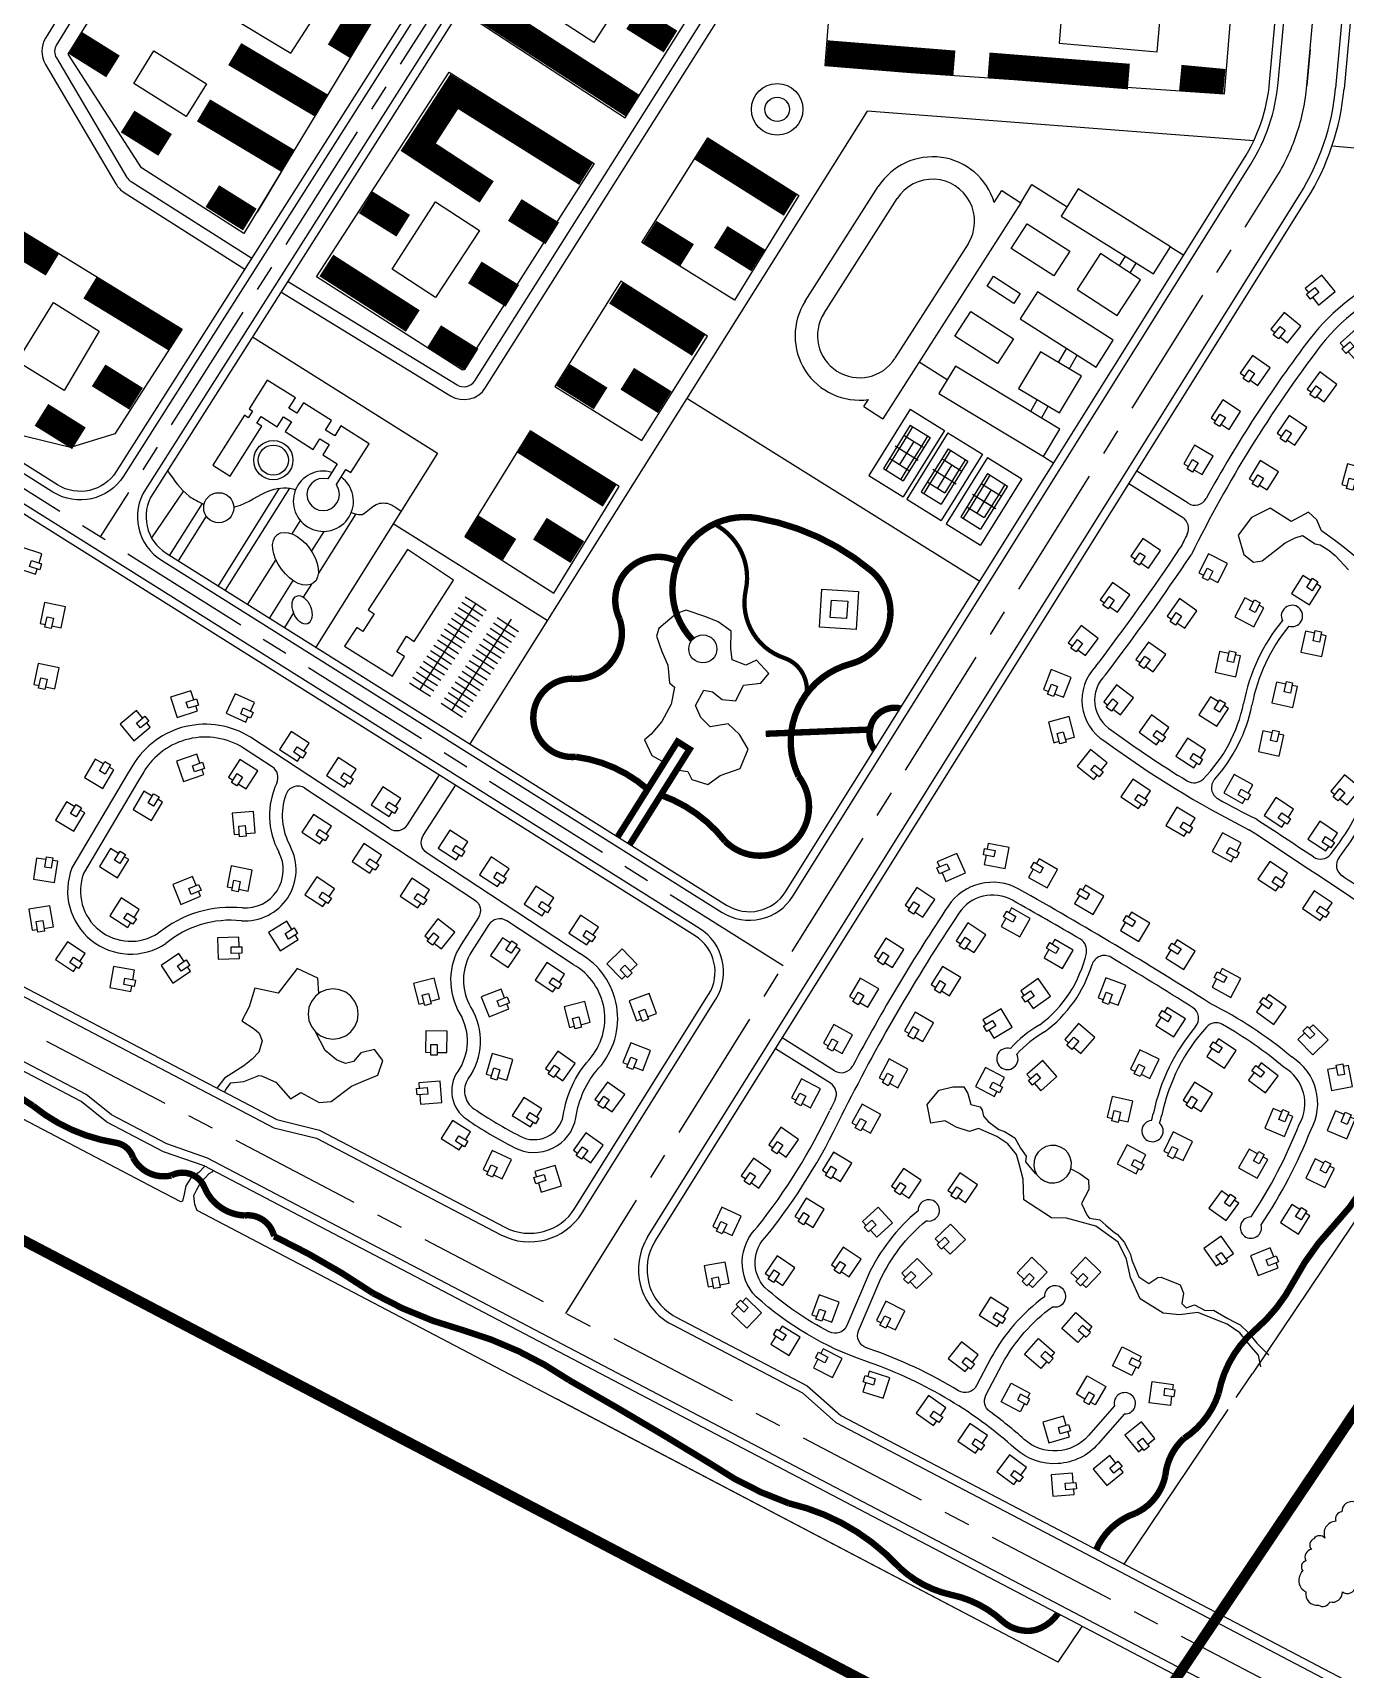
# Model space of a CAD drawing. Extents: x 30752 to 65014, y 26327 to 78956.
# Drawn here: x 32405 to 33019, y 26978 to 27744 of the extents above; entities that cross this region are included whole.
import ezdxf

# ---------------------------------------------------------------- set-up
doc = ezdxf.new("R2010")
doc.units = 0
doc.header["$MEASUREMENT"] = 0
for name, pattern in [('CENTER', [2, 1.25, -0.25, 0.25, -0.25]), ('CENTER2', [1.125, 0.75, -0.125, 0.125, -0.125]), ('CONTINOUS', [0])]:
    doc.linetypes.add(name, pattern=pattern)
doc.layers.get('0').update_dxf_attribs({"color": 12, "linetype": 'CONTINUOUS'})
for name, color, linetype in [('-规划边界', 1, 'CONTINUOUS'), ('000', 1, 'CONTINUOUS'), ('G-绿化', 74, 'CONTINUOUS'), ('GH-中心线', 254, 'CENTER'), ('GH-道路红线', 1, 'CONTINOUS'), ('GH_水系', 152, 'CONTINUOUS'), ('jianzhu--pl', 1, 'CONTINUOUS'), ('LV', 62, 'CONTINUOUS'), ('qqqqq', 7, 'CONTINUOUS'), ('中心区建筑', 32, 'CONTINUOUS'), ('图层1', 41, 'CONTINUOUS'), ('支路', 34, 'CONTINUOUS')]:
    doc.layers.add(name, color=color, linetype=linetype)
doc.layers.add('G-SL2', color=97, linetype='CONTINUOUS', true_color=0x329a2d)
doc.styles.add('DIM_FONT', font='txt', dxfattribs={"width": 0.8})

# ---------------------------------------------------------------- blocks, each defined once
blk = doc.blocks.new('x1')
blk.add_lwpolyline([(10, 5.54), (10, 10), (0, 10), (0, 0), (10, 0), (10, 2.52)])
blk.add_lwpolyline([(6.27, 5.54), (11.26, 5.54), (11.26, 2.52), (6.27, 2.52)], close=True)

msp = doc.modelspace()

# ---------------------------------------------------------------- linework, layer by layer
at = {"layer": '-规划边界', "color": 251, "linetype": 'CENTER2', "ltscale": 50, "const_width": 5, "flags": 128}
msp.add_lwpolyline([(31130.58, 27597.98), (31273.89, 27507.56), (32003.42, 27386.62), (32901.4, 26916.12), (34040.03, 28610.51, 0.008825), (33919.41, 28685.55), (33365.12, 29016.98), (32469.57, 29552.45), (32400.9, 29593.51), (32342.47, 29501.52), (31130.58, 27597.98)], format="xyb", dxfattribs=at)
for p, q in [((32875.12, 27622.93), (32866.98, 27610.33)), ((32910.6, 27600.41), (32875.12, 27622.93)), ((32866.98, 27610.33), (32902.56, 27587.75)), ((32902.56, 27587.75), (32910.6, 27600.41))]:
    msp.add_line(p, q)
for points in [[(32886.26, 27658.46), (32929.4, 27631.34), (32937.38, 27644.04), (32894.24, 27671.16)], [(32893.7, 27624.11), (32912.5, 27611.89), (32923.4, 27628.66), (32904.6, 27640.88)], [(32866.19, 27577.77), (32885.42, 27566.24), (32895.7, 27583.4), (32876.47, 27594.92)], [(32828.95, 27575.3), (32877.91, 27545.81), (32885.65, 27558.66), (32836.69, 27588.15)]]:
    msp.add_lwpolyline(points, close=True)
for points in [[(32916.24, 27639.61), (32913.41, 27635.15)], [(32918.45, 27631.88), (32921.32, 27636.41)], [(32888.66, 27596.57), (32884.87, 27589.89)], [(32890.02, 27586.8), (32893.73, 27593.35)], [(32874.99, 27572.49), (32871.86, 27566.97)], [(32877, 27563.87), (32880.14, 27569.41)]]:
    msp.add_lwpolyline(points)
at = {"layer": '000'}
for p, q in [((32692.67, 27180.52), (32997.91, 27668.52)), ((32696.06, 27178.39), (33001.3, 27666.39))]:
    msp.add_line(p, q, dxfattribs=at)
for points in [[(33187.9, 26844.9), (32484.93, 27213.59), (32465.83, 27220.23), (32439.26, 27234.16), (32427.37, 27243.78), (32137.31, 27395.91, 0.052633), (31945.59, 27472.02), (31835.96, 27502.68, -0.024172), (31742.12, 27532.03), (31721.96, 27536.45, -0.007372), (31694.08, 27547.79), (31681.64, 27556.44)], [(33189.76, 26848.44), (32486.52, 27217.27), (32467.42, 27223.91), (32441.47, 27237.52), (32429.58, 27247.14), (32139.17, 27399.46, 0.052633), (31946.67, 27475.87), (31837, 27506.54, -0.024248), (31743.24, 27535.88), (31723.12, 27540.29, -0.007194), (31696.03, 27551.31), (31683.61, 27559.94)]]:
    msp.add_lwpolyline(points, format="xyb", dxfattribs=at)
for points in [[(32703.79, 27139.45), (32765.02, 27107.34), (32780.74, 27093.45), (33205.03, 26870.91)], [(32705.65, 27143), (32767.3, 27110.66), (32783.03, 27096.77), (33206.89, 26874.46)]]:
    msp.add_lwpolyline(points, dxfattribs=at)
for radius in [29, 25]:
    msp.add_arc((32717.26, 27165.14), radius, 147.9747, 242.3237, dxfattribs=at)
at = {"layer": 'G-SL2'}
msp.add_lwpolyline([(33023.69, 27056.2, 0.520567), (33017.68, 27051.6, 0.520567), (33014.84, 27047.19, 0.520567), (33009.72, 27039.22, 0.520567), (33004.56, 27038.98, 0.520567), (33003.41, 27034.06, 0.520567), (33000.81, 27028.75, 0.520567), (32999.33, 27023.91, 0.520567), (33000.84, 27014.1, 0.520567), (33006.74, 27007.99, 0.520567), (33012, 27009.52, 0.520567), (33017.9, 27014.12, 0.520567), (33024.23, 27016.49, 0.520567)], format="xyb", dxfattribs=at)
at = {"layer": 'G-绿化'}
for p, q in [((32766.35, 27618.64), (32800.58, 27672.27)), ((32854.87, 27664.81), (32858.44, 27670.4)), ((32858.44, 27670.4), (32867.34, 27664.72)), ((32775.2, 27612.99), (32809.43, 27666.62)), ((32867.34, 27664.72), (32802.77, 27563.57)), ((32842.59, 27645.45), (32808.35, 27591.83)), ((32507.45, 27601.82), (32594.14, 27547.36)), ((32832.82, 27581.73), (32819.71, 27590.1)), ((32793.87, 27569.25), (32795.97, 27572.53)), ((32815.45, 27568.02), (32796.17, 27536.95)), ((32815.44, 27568.02), (32796.17, 27536.95)), ((32815.44, 27568.02), (32831.56, 27558.02)), ((32815.45, 27568.02), (32831.57, 27558.02)), ((32815.47, 27560.48), (32802.94, 27540.28)), ((32815.47, 27560.48), (32802.94, 27540.28)), ((32815.47, 27560.48), (32824.79, 27554.69)), ((32815.47, 27560.48), (32824.79, 27554.69)), ((32813.74, 27555.09), (32807, 27544.22)), ((32813.74, 27555.09), (32807, 27544.22)), ((32817.24, 27552.92), (32810.49, 27542.05)), ((32817.24, 27552.92), (32810.49, 27542.05)), ((32824.79, 27554.69), (32812.26, 27534.5)), ((32824.79, 27554.69), (32812.26, 27534.49)), ((32831.57, 27558.02), (32812.29, 27526.95)), ((32831.57, 27558.02), (32812.29, 27526.95)), ((32831.56, 27558.02), (32812.29, 27526.95)), ((32831.57, 27558.02), (32812.29, 27526.95)), ((32812.58, 27555.82), (32813.74, 27555.09)), ((32812.58, 27555.82), (32813.74, 27555.09)), ((32816.64, 27559.75), (32813.74, 27555.09)), ((32816.63, 27559.75), (32813.74, 27555.09)), ((32813.74, 27555.09), (32820.74, 27550.76)), ((32813.74, 27555.09), (32820.74, 27550.76)), ((32833.2, 27557.01), (32813.92, 27525.93)), ((32823.63, 27555.42), (32820.74, 27550.76)), ((32823.63, 27555.42), (32820.74, 27550.76)), ((32833.2, 27557.01), (32849.33, 27547.01)), ((32833.2, 27557.01), (32849.32, 27547.01)), ((32808.41, 27550.87), (32819.32, 27544.1)), ((32808.41, 27550.87), (32819.32, 27544.1)), ((32820.74, 27550.76), (32813.99, 27539.88)), ((32820.74, 27550.76), (32813.99, 27539.88)), ((32833.23, 27549.46), (32820.7, 27529.26)), ((32833.23, 27549.46), (32820.7, 27529.26)), ((32820.74, 27550.76), (32821.9, 27550.03)), ((32820.74, 27550.76), (32821.9, 27550.03)), ((32849.33, 27547.01), (32830.05, 27515.94)), ((32834.39, 27548.74), (32831.5, 27544.08)), ((32834.39, 27548.74), (32831.5, 27544.08)), ((32851.66, 27545.37), (32832.38, 27514.29)), ((32833.23, 27549.46), (32842.55, 27543.68)), ((32833.23, 27549.46), (32842.55, 27543.68)), ((32851.66, 27545.37), (32867.78, 27535.37)), ((32851.66, 27545.37), (32867.78, 27535.37)), ((32802.94, 27540.28), (32812.26, 27534.5)), ((32802.94, 27540.28), (32812.26, 27534.49)), ((32807, 27544.22), (32804.1, 27539.56)), ((32807, 27544.22), (32804.11, 27539.56)), ((32805.83, 27544.94), (32807, 27544.22)), ((32805.83, 27544.94), (32807, 27544.22)), ((32807, 27544.22), (32813.99, 27539.88)), ((32807, 27544.22), (32813.99, 27539.88)), ((32813.99, 27539.88), (32811.1, 27535.22)), ((32813.99, 27539.88), (32811.1, 27535.22)), ((32813.99, 27539.88), (32815.16, 27539.16)), ((32813.99, 27539.88), (32815.15, 27539.16)), ((32831.5, 27544.08), (32824.75, 27533.2)), ((32831.5, 27544.08), (32824.76, 27533.2)), ((32826.17, 27539.86), (32837.08, 27533.09)), ((32826.17, 27539.86), (32837.08, 27533.09)), ((32835, 27541.91), (32828.25, 27531.03)), ((32835, 27541.91), (32828.25, 27531.03)), ((32842.55, 27543.68), (32830.02, 27523.48)), ((32842.55, 27543.68), (32830.02, 27523.48)), ((32830.34, 27544.8), (32831.5, 27544.08)), ((32830.34, 27544.8), (32831.5, 27544.08)), ((32831.5, 27544.08), (32838.5, 27539.74)), ((32831.5, 27544.08), (32838.5, 27539.74)), ((32838.5, 27539.74), (32831.75, 27528.87)), ((32838.5, 27539.74), (32831.75, 27528.87)), ((32841.39, 27544.4), (32838.5, 27539.74)), ((32841.39, 27544.4), (32838.5, 27539.74)), ((32838.5, 27539.74), (32839.66, 27539.02)), ((32838.5, 27539.74), (32839.66, 27539.02)), ((32851.69, 27537.82), (32839.16, 27517.62)), ((32851.68, 27537.82), (32839.16, 27517.62)), ((32851.68, 27537.82), (32861.01, 27532.04)), ((32851.69, 27537.82), (32861.01, 27532.04)), ((32475.15, 27529.7), (32460.23, 27507.8)), ((32520.09, 27531.01), (32491.4, 27485.34)), ((32524.79, 27531.04), (32494.76, 27483.23)), ((32796.17, 27536.95), (32812.29, 27526.95)), ((32796.17, 27536.95), (32812.29, 27526.95)), ((32824.76, 27533.2), (32821.86, 27528.54)), ((32824.75, 27533.2), (32821.86, 27528.54)), ((32823.59, 27533.93), (32824.76, 27533.2)), ((32823.59, 27533.93), (32824.75, 27533.2)), ((32824.75, 27533.2), (32831.75, 27528.87)), ((32824.76, 27533.2), (32831.75, 27528.87)), ((32849.96, 27532.44), (32843.21, 27521.56)), ((32849.96, 27532.44), (32843.21, 27521.56)), ((32853.46, 27530.27), (32846.71, 27519.39)), ((32853.45, 27530.27), (32846.71, 27519.39)), ((32861.01, 27532.04), (32848.48, 27511.84)), ((32861.01, 27532.04), (32848.48, 27511.84)), ((32867.78, 27535.37), (32848.5, 27504.29)), ((32848.79, 27533.16), (32849.96, 27532.44)), ((32848.8, 27533.16), (32849.96, 27532.44)), ((32852.85, 27537.1), (32849.96, 27532.44)), ((32852.85, 27537.1), (32849.96, 27532.44)), ((32849.96, 27532.44), (32856.95, 27528.1)), ((32849.96, 27532.44), (32856.95, 27528.1)), ((32859.84, 27532.76), (32856.95, 27528.1)), ((32859.84, 27532.76), (32856.95, 27528.1)), ((32483.94, 27523.88), (32468.69, 27499.61)), ((32813.93, 27525.93), (32830.05, 27515.94)), ((32813.93, 27525.93), (32830.05, 27515.93)), ((32820.7, 27529.26), (32830.02, 27523.48)), ((32820.7, 27529.26), (32830.02, 27523.48)), ((32842.05, 27522.29), (32843.21, 27521.56)), ((32842.05, 27522.28), (32843.21, 27521.56)), ((32844.63, 27528.21), (32855.54, 27521.45)), ((32844.63, 27528.21), (32855.53, 27521.45)), ((32856.95, 27528.1), (32850.2, 27517.22)), ((32856.95, 27528.1), (32850.21, 27517.22)), ((32856.95, 27528.1), (32858.12, 27527.38)), ((32856.95, 27528.1), (32858.12, 27527.38)), ((32485.89, 27517.89), (32472.79, 27497.03)), ((32529.89, 27515.86), (32525.97, 27509.61)), ((32555.86, 27519.04), (32538.36, 27491.19)), ((32839.16, 27517.62), (32848.48, 27511.84)), ((32839.16, 27517.62), (32848.48, 27511.84)), ((32843.21, 27521.56), (32840.32, 27516.9)), ((32843.21, 27521.56), (32840.32, 27516.9)), ((32843.21, 27521.56), (32850.21, 27517.22)), ((32843.21, 27521.56), (32850.2, 27517.22)), ((32540.88, 27510.81), (32535.13, 27501.66)), ((32832.38, 27514.29), (32848.5, 27504.29)), ((32832.38, 27514.29), (32848.5, 27504.29)), ((32518.4, 27497.57), (32505.25, 27476.64)), ((32526.45, 27487.84), (32515.41, 27470.26)), ((32535.13, 27486.05), (32531.32, 27479.97)), ((32526.73, 27472.68), (32522.44, 27465.84))]:
    msp.add_line(p, q, dxfattribs=at)
for points in [[(32481.37, 27831.2), (32554.73, 27786.72), (32562.89, 27748.56), (32503.45, 27650.27), (32455.48, 27681), (32421.28, 27734.23)], [(32671.73, 27781.01), (32687.34, 27770.98), (32667.3, 27739.79), (32651.69, 27749.82)], [(32461.3, 27735.85), (32485.92, 27720.44), (32476.49, 27705.09), (32451.91, 27720.56)], [(32378.31, 27664.5), (32474.57, 27605.53), (32443.04, 27556.49), (32422.31, 27550.05), (32388.21, 27558.39), (32369.28, 27570.17), (32348.01, 27575.21), (32330.61, 27585.9)], [(32593.19, 27665.16), (32613.82, 27651.72), (32593.2, 27620.25), (32572.91, 27633.59)], [(32870.29, 27654.85), (32890.22, 27642.04), (32882.8, 27630.49), (32862.86, 27643.3)], [(32854.49, 27630.27), (32867.04, 27622.2), (32864.04, 27617.53), (32851.49, 27625.59)], [(32843.9, 27613.79), (32863.84, 27600.98), (32856.41, 27589.43), (32836.48, 27602.24)]]:
    msp.add_lwpolyline(points, close=True, dxfattribs=at)
for points in [[(32682.09, 27704.51), (32725.04, 27772.91), (32657.86, 27816.3), (32614.14, 27748.8), (32682.09, 27704.51)], [(32775.47, 27728.89), (32815.79, 27725.65), (32962.74, 27715.63), (32969.05, 27794.21), (32857.26, 27803.19), (32854.36, 27767.07), (32778.97, 27773.22), (32775.47, 27728.89)], [(32525.54, 27734.77), (32537.44, 27753.39), (32532.15, 27775.91), (32515.12, 27786), (32495.28, 27752.85), (32525.54, 27734.77), (32525.54, 27734.77)], [(32888.44, 27778.08), (32885.21, 27739.47), (32931.24, 27735.44), (32931.24, 27735.44), (32934.63, 27774.36), (32888.44, 27778.08)], [(32649.5, 27654.91), (32605.92, 27586.31), (32537.52, 27630.02), (32599.64, 27725.82), (32667.59, 27683.02), (32649.5, 27654.91)], [(32976.42, 27693.76), (32795.32, 27707.54), (32609.23, 27411.32)], [(32689.88, 27646.04), (32720.73, 27695.04), (32763.29, 27668.11), (32733.31, 27619.1), (32689.88, 27646.04)], [(33013.08, 27691.33), (33342.36, 27662)], [(32521.15, 27679.27), (32509.75, 27660.31)], [(32867.34, 27664.72), (32872.41, 27673.25), (32889, 27662.82)], [(32937.38, 27644.04), (32943.6, 27640.15)], [(32649.14, 27578.69), (32689.83, 27553.42), (32720.65, 27602.23), (32679.99, 27628.03), (32649.14, 27578.69)], [(32397.32, 27590.36), (32414.34, 27617.97), (32435.75, 27604.55), (32419.34, 27576.82), (32397.32, 27590.36)], [(32710.95, 27573.24), (32848.09, 27487.45)], [(32793.87, 27569.25), (32802.77, 27563.57)], [(32606.99, 27508.33), (32648.66, 27481.84), (32679.3, 27531.79), (32637.59, 27557.91), (32606.99, 27508.33)], [(32594.14, 27547.36), (32537.13, 27456.61)], [(32877.91, 27545.81), (32882.71, 27542.8)], [(32573.47, 27514.45), (32645.57, 27469.16)]]:
    msp.add_lwpolyline(points, dxfattribs=at)
for centre, radius in [((32517.27, 27544.15), 9.18), ((32517.27, 27544.15), 7.06), ((32491.71, 27521.86), 7.05)]:
    msp.add_circle(centre, radius, dxfattribs=at)
for centre, radius, start, end in [((32826.01, 27656.04), 30.17, 16.9073, 147.4489), ((32826.01, 27656.04), 19.67, 327.4489, 147.4489), ((32791.78, 27602.41), 30.17, 147.4489, 277.9905), ((32791.78, 27602.41), 19.67, 147.4489, 327.4489), ((32540.7, 27524.9), 14.09, 73.63816, 53.92393)]:
    msp.add_arc(centre, radius, start, end, dxfattribs=at)
for centre, major_axis, ratio in [((32527.67, 27497.95), (-8.46, 11.33), 0.582741), ((32530.73, 27474.03), (-2.52, 6.48), 0.606041)]:
    msp.add_ellipse(centre, major_axis=major_axis, ratio=ratio, dxfattribs=at)
for points, knots in [([(32467.74, 27539.2), (32470.71, 27534.84), (32475.12, 27528.38), (32482.36, 27524.46), (32484.86, 27523.52)], [0, 0, 0, 0, 15.678412, 23.283483, 23.283483, 23.283483, 23.283483]), ([(32498.75, 27522.14), (32499.08, 27522.21), (32505.25, 27523.64), (32513.16, 27530.73), (32524.29, 27531.72), (32527.65, 27530.21)], [37.007694, 37.007694, 37.007694, 37.007694, 38.033341, 56.283006, 67.630928, 67.630928, 67.630928, 67.630928]), ([(32553.77, 27519.64), (32558.04, 27518.33), (32560.93, 27519.44), (32564.58, 27524.35), (32571.42, 27524.31), (32574.13, 27522.31), (32577.15, 27520.31)], [100.395266, 100.395266, 100.395266, 100.395266, 102.373187, 110.180491, 116.863244, 120.215023, 120.215023, 120.215023, 120.215023])]:
    msp.add_open_spline(points, degree=3, knots=knots, dxfattribs=at)
at = {"layer": 'GH-中心线', "ltscale": 50}
for points in [[(33075.72, 28533.1), (33001.27, 27719.59), (33075.72, 28533.1, -0.117455), (33090.52, 28577.02), (33352.29, 28995.52)], [(31315.2, 27848.13), (31396.08, 27769.65, 0.129634), (31840.52, 27519.57), (31950.3, 27488.87, -0.052633), (32145.44, 27411.41), (33197.39, 26859.68)], [(32756.04, 27307.28), (32384.6, 27540.63, 0.102539), (32289.51, 27576.05, -0.207256), (32016.74, 27747.41, 0.102539), (31943.56, 27817.7), (31897.24, 27846.8)], [(32654.25, 27144.55), (32986.46, 27675.67, 0.117455), (33001.27, 27719.59)]]:
    msp.add_lwpolyline(points, format="xyb", dxfattribs=at)
msp.add_lwpolyline([(31332.26, 28581.65), (32610.2, 27782.32), (32436.18, 27508.22)], dxfattribs=at)
at = {"layer": 'GH-道路红线'}
for p, q in [((33073.91, 28365.19), (33014.71, 27718.36)), ((33077.89, 28364.82), (33018.69, 27717.99)), ((32456.15, 27483.87), (32379.28, 27532.16)), ((32458.28, 27487.26), (32381.41, 27535.55))]:
    msp.add_line(p, q, dxfattribs=at)
at = {"layer": 'GH-道路红线', "linetype": 'Continuous'}
for p, q in [((32714.78, 27321.39), (32456.15, 27483.87)), ((32716.91, 27324.78), (32458.28, 27487.26)), ((32658.52, 27193.8), (32721.1, 27293.85)), ((32661.91, 27191.68), (32724.49, 27291.73))]:
    msp.add_line(p, q, dxfattribs=at)
at = {"layer": 'GH-道路红线'}
for points in [[(32290.42, 27581.98, -0.11598), (32120.9, 27650.3, -0.089134), (32021.69, 27750.8, 0.102539), (31946.75, 27822.78), (31934.76, 27830.31, -0.413638), (31927.18, 27863.36), (32054.98, 28067.68, -0.414214), (32108.73, 28080.06), (32319.36, 27948.31), (32577.39, 27786.92, -0.416178), (32584.92, 27753.71), (32447.12, 27536.64, -0.412827), (32414.09, 27529.19), (32387.79, 27545.71, 0.102539)], [(32291.02, 27585.93, -0.11598), (32123.21, 27653.57, -0.089134), (32024.99, 27753.06, 0.102539), (31948.88, 27826.17), (31936.89, 27833.7, -0.413638), (31930.57, 27861.24), (32058.37, 28065.56, -0.414214), (32106.6, 28076.67), (32317.24, 27944.92), (32575.27, 27783.53, -0.416178), (32581.55, 27755.85), (32443.74, 27538.79, -0.412827), (32416.22, 27532.57), (32389.92, 27549.1, 0.102539)], [(32682.19, 27884.53), (32457.4, 27530.45, 0.415601), (32464.9, 27497.27), (32727.43, 27332.34, 0.414789), (32760.54, 27339.94), (32975.02, 27682.83, 0.117455), (32987.82, 27720.82), (33000.87, 27863.39, 0.414214), (32965.59, 27905.78), (32763.1, 27924.31, 0.281182)]]:
    msp.add_lwpolyline(points, format="xyb", close=True, dxfattribs=at)
for points in [[(32685.57, 27882.39), (32460.78, 27528.31, 0.415601), (32467.03, 27500.65), (32729.56, 27335.73, 0.414789), (32757.15, 27342.06), (32971.63, 27684.95, 0.117455), (32983.84, 27721.18), (32996.89, 27863.75, 0.414214), (32965.22, 27901.8), (32762.74, 27920.33, 0.281182), (32685.57, 27882.39)], [(31653.04, 27609.68, 0.017652), (31716.05, 27580.87), (31732.44, 27568.86, 0.015079), (31788.46, 27548.83), (31808.51, 27545.7, 0.007489), (31836.84, 27537.62), (31850.39, 27530.83), (31953.94, 27501.87, -0.052633), (32151.71, 27423.37), (32213.79, 27390.81), (32517.48, 27231.53), (32537.51, 27226.67), (32623.86, 27181.38, 0.392152), (32661.91, 27191.68, 0.392152)], [(31654.83, 27613.25, 0.017774), (31718.02, 27584.38), (31734.39, 27572.39, 0.014866), (31789.39, 27552.73), (31809.4, 27549.61, 0.007662), (31838.27, 27541.37), (31851.84, 27534.58), (31955.02, 27505.72, -0.052633), (32153.57, 27426.91), (32215.64, 27394.35), (32518.9, 27235.3), (32538.93, 27230.44), (32625.72, 27184.92, 0.392152), (32658.52, 27193.8)]]:
    msp.add_lwpolyline(points, format="xyb", dxfattribs=at)
for radius in [113.5, 117.5]:
    msp.add_arc((32901.68, 27728.7), radius, 327.9747, 354.77072, dxfattribs=at)
at = {"layer": 'GH-道路红线', "linetype": 'Continuous'}
for radius in [24, 20]:
    msp.add_arc((32704.14, 27304.45), radius, 327.9747, 57.86208, dxfattribs=at)
at = {"layer": 'GH_水系'}
for p, q in [((33183.55, 27425.69), (32975.75, 27116.48)), ((33183.55, 27425.69), (32975.75, 27116.48)), ((33043.35, 27127.19), (32960.35, 27003.77)), ((32968.11, 27105.11), (32975.75, 27116.48)), ((32915.73, 27027.17), (32964.34, 27099.5)), ((32884.87, 26981.25), (32896.09, 26997.95))]:
    msp.add_line(p, q, dxfattribs=at)
for points in [[(33028.32, 27495.43), (33018.88, 27503.09), (33014.23, 27506.61), (33008.08, 27511.09), (33006.01, 27516.14), (33001.98, 27519.8), (32993.87, 27515.45), (32984.08, 27521.73), (32975.35, 27517.25), (32969.04, 27509.08), (32971.68, 27499.95), (32976.33, 27496.43), (32980.41, 27496.99), (32991.18, 27505.48), (32995.86, 27507.79), (32999.19, 27508.84), (33005.21, 27504.97), (33007.57, 27504.51), (33011.71, 27501.85), (33014.48, 27499.54), (33020.8, 27492.83)], [(32706.12, 27399.06), (32711.4, 27398.35), (32713.32, 27394.57), (32720.81, 27392.31), (32726.58, 27396.52), (32735.82, 27399.77), (32739.6, 27408.84), (32735.61, 27415.74), (32730.34, 27420.66), (32721.78, 27419.27), (32717.41, 27423.61), (32714.93, 27429.29), (32718.8, 27436.5), (32722.87, 27435.68), (32727.4, 27432), (32733.91, 27431.39), (32737.42, 27438.84), (32745.63, 27439.69), (32749.31, 27444.22), (32743.6, 27450.45), (32738.52, 27448.1), (32732.21, 27450.62), (32731.53, 27455.91), (32731.63, 27464.02), (32725.53, 27468.44), (32719.89, 27470.79), (32710.65, 27473.92), (32706.04, 27472.32), (32697.75, 27465.36), (32696.67, 27461.7), (32699.18, 27454.47), (32701.97, 27448.08), (32702.83, 27439.87), (32705.13, 27437.89), (32703.59, 27429.93), (32699.14, 27421.81), (32694.24, 27415.77), (32691.06, 27413.21), (32694.52, 27405.88), (32700.46, 27402.62)], [(31949.41, 27300.27), (32003.42, 27386.62), (31960.01, 27317.23), (32003.64, 27386.98), (32248.18, 27258.72), (32607.72, 27070.15)], [(31960.01, 27317.23), (32003.42, 27386.62), (31960.01, 27317.23), (32003.64, 27386.98), (32248.18, 27258.72), (32592.18, 27078.3)], [(32473.91, 27196.8), (32462.27, 27202.89), (32275.07, 27301.08), (32269.56, 27303.97), (32221.27, 27329.23)], [(32538.66, 27294.35), (32538.07, 27301.48), (32528.5, 27306.03), (32519.54, 27294.51), (32508.54, 27296.82), (32505.98, 27288.12), (32502.49, 27281.61), (32508.34, 27277.85), (32510.62, 27275.72), (32511.99, 27272.2), (32510.54, 27266.85), (32507.43, 27263.56), (32503.47, 27260.48), (32494.46, 27254.7), (32490.84, 27250.01)], [(32541.51, 27267.65), (32536.98, 27276.43)], [(32494.6, 27248.04), (32494.81, 27249.09), (32497.45, 27252.6), (32503.44, 27253.23), (32510.49, 27255.97), (32511.73, 27255.84), (32518.42, 27252.86), (32525.34, 27245.11), (32530.15, 27247.97), (32538.79, 27243.4), (32544.34, 27243.8), (32553.87, 27250.91), (32559.38, 27253.31), (32566.2, 27256.2), (32568.56, 27262.95), (32564.61, 27268.14), (32558.31, 27266.56), (32554.75, 27262.57), (32551.11, 27261.64), (32546.8, 27263.33), (32541.51, 27267.65)], [(32979.65, 27119.61), (32978.67, 27124.94), (32975.12, 27128.88), (32969.81, 27135.48), (32963.91, 27139.59), (32950.25, 27144.94), (32941.64, 27143.82), (32934.02, 27144.63), (32923.16, 27151.32), (32918.6, 27161.37), (32916.78, 27170), (32912.88, 27177.96), (32902.45, 27185.47), (32888.63, 27189.15), (32881.7, 27189.26), (32868.65, 27197.78), (32868.37, 27207.36), (32866.54, 27214.6), (32865.36, 27219.05), (32861.27, 27223.97), (32856.05, 27227.38), (32847.51, 27231.12), (32843.33, 27229.79), (32836.97, 27231.7), (32831.88, 27234.69), (32825.23, 27233.67), (32823.42, 27242.32), (32829.1, 27249.03), (32835.42, 27250.7), (32840.59, 27250.7), (32842.52, 27247.61), (32843.94, 27242.44), (32848.21, 27241.23), (32849.16, 27239.69), (32849.81, 27236.91), (32851.99, 27234.38), (32857.07, 27230.69), (32859.69, 27229.68), (32864.51, 27226.83), (32867.21, 27221.94), (32869.79, 27218.15), (32869.47, 27215.52), (32873.96, 27210.05), (32874.73, 27209.9)], [(32485.15, 27213.48), (32482.33, 27210.6), (32478.82, 27208.23), (32476.26, 27204.25), (32475.48, 27200.46), (32474.79, 27197.13), (32473.91, 27196.8)], [(32481.55, 27192.78), (32480.58, 27195.53), (32480.04, 27199.84), (32481.31, 27202.33), (32483.18, 27205.76), (32487.28, 27210.07), (32488.88, 27211.02), (32489.1, 27211.41)], [(32890.67, 27212.2), (32894.91, 27210), (32899.03, 27207.16), (32899.1, 27202.58), (32895.67, 27195.98), (32898.36, 27190.39), (32899.45, 27189.13), (32904.3, 27188.36), (32907.17, 27185.82), (32910.6, 27182.99), (32912.66, 27181.57), (32915.65, 27177.92), (32917.41, 27174.57), (32918.62, 27172.19), (32919.27, 27169.41), (32921.01, 27165.36), (32922.62, 27161.73), (32927.29, 27158.6), (32931.5, 27161.31), (32933.03, 27161.57), (32941.99, 27157.96), (32943.46, 27154.05), (32942.69, 27149.21), (32944.74, 27147.1), (32948.65, 27148.57), (32953.6, 27145.99), (32957.49, 27146.07), (32964.23, 27142.22), (32967.53, 27140.51), (32970.01, 27139.22), (32973.97, 27135.42), (32977.79, 27130.64), (32979.43, 27129.09), (32982.43, 27126.13), (32983.42, 27125.22)], [(32634.31, 27112.66), (32481.55, 27192.78)], [(32884.87, 26981.25), (32634.31, 27112.66)], [(32884.87, 26981.25), (32649.85, 27104.51)], [(32607.72, 27070.15), (32856.81, 26939.5)], [(32623.26, 27062), (32856.81, 26939.5)]]:
    msp.add_lwpolyline(points, dxfattribs=at)
at = {"layer": 'jianzhu--pl', "const_width": 12}
for points in [[(32519.78, 27800.68), (32550.95, 27781.2), (32556.36, 27749.56), (32547.9, 27735.69)], [(32617.84, 27753.96), (32685.57, 27710.11)], [(32685.72, 27751.17), (32703.27, 27740.19)], [(32424.64, 27739.51), (32442.19, 27728.54)], [(32499.2, 27734.32), (32539.81, 27710.18)], [(32776.41, 27734.78), (32836.2, 27729.98)], [(32852.19, 27729.06), (32917.91, 27723.79)], [(32942, 27723.29), (32962.61, 27721.34)], [(32663.71, 27678.13), (32601.98, 27716.76), (32585.13, 27690.76), (32617.18, 27669.74)], [(32484.58, 27707.95), (32523.87, 27684.42)], [(32449.05, 27702.75), (32466.6, 27691.77)], [(32717.76, 27689.99), (32759.53, 27663.64)], [(32488.7, 27667.81), (32506.25, 27656.83)], [(32560.55, 27664.9), (32578.1, 27653.92)], [(32375.15, 27659.24), (32413.83, 27635.71)], [(32630.35, 27661.33), (32647.91, 27650.35)], [(32693.5, 27651.14), (32711.05, 27640.17)], [(32726.77, 27648.69), (32744.32, 27637.71)], [(32542.1, 27635.32), (32582.59, 27609.31)], [(32611.62, 27632.08), (32629.17, 27621.1)], [(32431.45, 27625), (32471.27, 27600.69)], [(32677.73, 27622.57), (32716.55, 27598.07)], [(32592.61, 27602.21), (32610.17, 27591.23)], [(32435.46, 27583.86), (32453.01, 27572.88)], [(32652.99, 27584.02), (32670.54, 27573.04)], [(32683.02, 27582.28), (32700.57, 27571.3)], [(32408.69, 27565.36), (32426.24, 27554.38)], [(32634.58, 27552.81), (32674.77, 27527.43)], [(32610.31, 27513.11), (32627.86, 27502.13)], [(32642.09, 27512.07), (32659.64, 27501.09)]]:
    msp.add_lwpolyline(points, dxfattribs=at)
at = {"layer": 'LV'}
for points in [[(32585.92, 27436.58), (32612.09, 27476.82)], [(32610.46, 27474.31), (32605.55, 27477.5)], [(32612.09, 27476.82), (32607.18, 27480.01)], [(32617, 27473.63), (32612.09, 27476.82)], [(32605.55, 27466.76), (32600.64, 27469.95)], [(32600.9, 27426.85), (32628.78, 27469.73)], [(32607.19, 27469.28), (32602.28, 27472.47)], [(32608.82, 27471.79), (32603.91, 27474.98)], [(32612.1, 27466.08), (32607.19, 27469.28)], [(32613.73, 27468.6), (32608.82, 27471.79)], [(32615.37, 27471.11), (32610.46, 27474.31)], [(32627.06, 27467.08), (32622.03, 27470.36)], [(32600.64, 27459.22), (32595.73, 27462.41)], [(32602.28, 27461.73), (32597.37, 27464.92)], [(32603.92, 27464.25), (32599, 27467.44)], [(32607.19, 27458.54), (32602.28, 27461.73)], [(32608.83, 27461.05), (32603.92, 27464.25)], [(32610.46, 27463.57), (32605.55, 27466.76)], [(32622.16, 27459.54), (32617.13, 27462.81)], [(32623.79, 27462.05), (32618.76, 27465.33)], [(32625.43, 27464.57), (32620.4, 27467.84)], [(32628.82, 27458.78), (32623.79, 27462.05)], [(32630.46, 27461.3), (32625.43, 27464.57)], [(32632.09, 27463.81), (32627.06, 27467.08)], [(32595.74, 27451.67), (32590.83, 27454.87)], [(32597.37, 27454.19), (32592.46, 27457.38)], [(32599.01, 27456.7), (32594.1, 27459.9)], [(32602.28, 27450.99), (32597.37, 27454.19)], [(32603.92, 27453.51), (32599.01, 27456.7)], [(32605.56, 27456.02), (32600.64, 27459.22)], [(32617.25, 27451.99), (32612.22, 27455.27)], [(32618.89, 27454.51), (32613.86, 27457.78)], [(32620.52, 27457.02), (32615.49, 27460.3)], [(32623.92, 27451.24), (32618.89, 27454.51)], [(32625.55, 27453.75), (32620.52, 27457.02)], [(32627.19, 27456.27), (32622.16, 27459.54)], [(32590.83, 27444.13), (32585.92, 27447.32)], [(32592.47, 27446.64), (32587.56, 27449.84)], [(32594.1, 27449.16), (32589.19, 27452.35)], [(32597.38, 27443.45), (32592.47, 27446.64)], [(32599.01, 27445.96), (32594.1, 27449.16)], [(32600.65, 27448.48), (32595.74, 27451.67)], [(32612.34, 27444.45), (32607.31, 27447.72)], [(32613.98, 27446.97), (32608.95, 27450.24)], [(32615.62, 27449.48), (32610.59, 27452.75)], [(32619.01, 27443.69), (32613.98, 27446.97)], [(32620.65, 27446.21), (32615.62, 27449.48)], [(32622.28, 27448.72), (32617.25, 27451.99)], [(32585.92, 27436.58), (32581.01, 27439.78)], [(32587.56, 27439.1), (32582.65, 27442.29)], [(32589.2, 27441.61), (32584.28, 27444.81)], [(32592.47, 27435.9), (32587.56, 27439.1)], [(32594.11, 27438.42), (32589.2, 27441.61)], [(32595.74, 27440.93), (32590.83, 27444.13)], [(32607.44, 27436.91), (32602.41, 27440.18)], [(32609.07, 27439.42), (32604.04, 27442.69)], [(32610.71, 27441.94), (32605.68, 27445.21)], [(32614.1, 27436.15), (32609.07, 27439.42)], [(32615.74, 27438.66), (32610.71, 27441.94)], [(32615.74, 27438.66), (32610.71, 27441.94)], [(32617.37, 27441.18), (32612.34, 27444.45)], [(32590.84, 27433.39), (32585.92, 27436.58)], [(32600.9, 27426.85), (32595.87, 27430.12)], [(32602.53, 27429.36), (32597.5, 27432.63)], [(32604.17, 27431.88), (32599.14, 27435.15)], [(32605.8, 27434.39), (32600.77, 27437.66)], [(32609.2, 27428.6), (32604.17, 27431.88)], [(32610.83, 27431.12), (32605.8, 27434.39)], [(32612.47, 27433.63), (32607.44, 27436.91)], [(32605.93, 27423.57), (32600.9, 27426.85)], [(32607.56, 27426.09), (32602.53, 27429.36)]]:
    msp.add_lwpolyline(points, dxfattribs=at)
at = {"layer": 'qqqqq', "color": 2, "linetype": 'Continuous'}
msp.add_line((32696.06, 27178.39), (32696.06, 27178.39), dxfattribs=at)
at = {"layer": '中心区建筑', "color": 1}
for points in [[(32541.68, 27558.17), (32544.55, 27562.71), (32531.36, 27571.03), (32528.32, 27566.22), (32524.58, 27568.47), (32527.65, 27573.34), (32514.46, 27581.67), (32505.92, 27568.14), (32507.55, 27567.11), (32505.56, 27564.04), (32503.71, 27565.2), (32488.99, 27541.83), (32497.11, 27536.72), (32511.83, 27560.09), (32509.62, 27561.48), (32511.61, 27564.55), (32519.12, 27559.81), (32522.02, 27564.41), (32525.75, 27562.16), (32522.82, 27557.5), (32536.01, 27549.17), (32539.12, 27554.11), (32543.47, 27551.49), (32540.4, 27546.63), (32547.15, 27542.38), (32542.75, 27535.35), (32540.61, 27535.63), (32538.65, 27535.37), (32536.83, 27534.62), (32535.26, 27533.41), (32534.06, 27531.84), (32533.3, 27530.02), (32533.04, 27528.06), (32533.3, 27526.1), (32534.06, 27524.27), (32535.26, 27522.7), (32536.83, 27521.5), (32538.65, 27520.74), (32540.61, 27520.49), (32542.57, 27520.74), (32544.4, 27521.5), (32545.97, 27522.7), (32547.17, 27524.27), (32547.93, 27526.1), (32548.19, 27528.06), (32547.93, 27530.02), (32546.79, 27532.76), (32551.2, 27539.82), (32553.6, 27538.31), (32562.13, 27551.84), (32548.94, 27560.16), (32546.03, 27555.55)], [(32559.2, 27463.93), (32556.31, 27465.8), (32550.57, 27456.97), (32573.03, 27442.93), (32578.67, 27452.15), (32575.18, 27454.39), (32579.68, 27461.67), (32583.29, 27459.17), (32601.58, 27487.95), (32580.06, 27502.38), (32561.7, 27474.11), (32564.54, 27472.15)], [(32791.36, 27482.61), (32790.26, 27464.85), (32772.99, 27465.93), (32774.1, 27483.69)], [(32786.27, 27478.12), (32785.76, 27469.94), (32778.08, 27470.42), (32778.59, 27478.6)], [(32557.06, 27284.74), (32556.66, 27287.79), (32555.48, 27290.63), (32553.61, 27293.06), (32551.18, 27294.93), (32548.34, 27296.11), (32545.29, 27296.51), (32542.25, 27296.11), (32539.41, 27294.93), (32536.98, 27293.06), (32535.11, 27290.63), (32533.93, 27287.79), (32533.53, 27284.74), (32533.93, 27281.7), (32535.11, 27278.86), (32536.98, 27276.43), (32539.41, 27274.56), (32542.25, 27273.38), (32545.29, 27272.98), (32548.34, 27273.38), (32551.18, 27274.56), (32553.61, 27276.43), (32555.48, 27278.86), (32556.66, 27281.7)], [(32890.99, 27215.28), (32890.48, 27217.52), (32889.41, 27219.56), (32887.85, 27221.25), (32885.9, 27222.48), (32883.7, 27223.16), (32881.4, 27223.25), (32879.15, 27222.74), (32877.11, 27221.66), (32875.42, 27220.1), (32874.19, 27218.15), (32873.51, 27215.95), (32873.42, 27213.65), (32873.93, 27211.4), (32875.01, 27209.37), (32876.57, 27207.68), (32878.52, 27206.45), (32880.72, 27205.77), (32883.02, 27205.68), (32885.27, 27206.19), (32887.31, 27207.26), (32889, 27208.83), (32890.22, 27210.77), (32890.9, 27212.97)]]:
    msp.add_lwpolyline(points, close=True, dxfattribs=at)
for centre, radius in [((32753.22, 27708.44), 12.07), ((32753.22, 27708.44), 5.72), ((32718.43, 27455.74), 6.55)]:
    msp.add_circle(centre, radius, dxfattribs=at)
at = {"layer": '图层1'}
for points, const_width in [([(32698.75, 27387.32, -0.142368), (32728.85, 27365.68, 0.943542), (32763.23, 27396.08, -0.469907), (32787.55, 27448.72, 0.608939), (32797.2, 27492.39, 0.130851), (32744.13, 27517, 0.722316), (32713.49, 27460.05, 0.722316)], 3), ([(32723.7, 27514.25, -0.340197), (32738.5, 27483.19, 0.381104), (32756.51, 27451.5, -0.355778), (32767.01, 27434.82, -3.372378)], 2), ([(32692.56, 27390.04, 0.147972), (32659, 27405.19, -1.03986), (32657.14, 27441.82, 0.538271), (32679.48, 27469.67, -0.723153), (32706.83, 27496.63, -0.048593)], 3), ([(32655.8, 27113.29, 0.078768), (32606.63, 27136.51, -0.063148), (32564.11, 27153.92, 0.037246), (32517.65, 27180.69, 0.386474), (32503.68, 27190.41, -0.284568), (32485.16, 27203.26, 0.452568), (32469.48, 27209.14, -0.343411), (32451.57, 27217.6, 0.282017), (32443.47, 27224.49, -0.133062), (32404.72, 27241.77, -0.049197), (32378.33, 27261.54, 0.148943), (32360.44, 27269.23, -0.195822), (32330.54, 27283.57, 0.226975), (32301.88, 27299.47, 0.078704), (32271.26, 27311.35, -0.141044), (32254.43, 27320.39, 0.217364), (32229.32, 27337.51, -0.167547), (32211.08, 27348.64, 0.31082), (32191.03, 27354.26, -0.180519), (32170.6, 27360.45, 0.139741), (32139.35, 27379.82, -0.111332), (32099.35, 27401.62, 0.108568), (32065.28, 27420.43, -0.317028), (32053.94, 27434.78, -0.317028)], 3), ([(32810.84, 27427.9, 0.445037), (32796.7, 27417.99, 0.21046), (32798.75, 27408.56, 0.033477)], 3), ([(33041.83, 27234.85, -0.121897), (33013.82, 27185.61, 0.069094), (32994.86, 27159.16, -0.094545), (32977.09, 27136.84, 0.170412), (32959.93, 27107.1, -0.169981), (32943.7, 27085.98, 0.184827), (32934.96, 27068.51, -0.239007), (32920.86, 27050.87, 0.210027), (32902.67, 27034.02, 0.210027)], 3), ([(32884.64, 27003.95, -0.175568), (32873.83, 26996.21, -0.228186), (32858.99, 27000.21, 0.136886), (32834.96, 27012.7, -0.135786), (32810.48, 27025.52, 0.151272), (32758.74, 27055.61, -0.067813), (32721.55, 27074.42, 0.008898), (32655.8, 27113.29)], 3)]:
    msp.add_lwpolyline(points, format="xyb", dxfattribs=dict(at, const_width=const_width))
at = {"layer": '图层1', "const_width": 3}
for points in [[(32747.87, 27415.99), (32796.7, 27417.99)], [(32684.23, 27364.2), (32712.22, 27408.76), (32706.55, 27412.32), (32678.56, 27367.76)]]:
    msp.add_lwpolyline(points, dxfattribs=at)
at = {"layer": '支路'}
for p, q in [((32945.62, 27523.95), (32921.6, 27538.97)), ((32943.07, 27517.28), (32917.89, 27533.04)), ((32516.78, 27400.53), (32503.38, 27409.33)), ((32571.71, 27371.61), (32506.62, 27414.38)), ((32451.43, 27401.27), (32448.99, 27397.21)), ((32448.99, 27397.21), (32422.98, 27353.18)), ((32454.15, 27394.14), (32428.4, 27350.57)), ((32456.57, 27398.17), (32454.15, 27394.14)), ((32580.05, 27373.38), (32595.05, 27396.72)), ((32780.12, 27258.19), (32755.58, 27273.54)), ((32778.16, 27252.34), (32752.4, 27268.45))]:
    msp.add_line(p, q, dxfattribs=at)
for points in [[(32520.84, 27622.92), (32600.28, 27574.28, 0.410269), (32616.7, 27578.11), (32760.65, 27806.22, -0.272318), (32766.06, 27809.01), (32792.28, 27807.55, 0.403816), (32804.9, 27818.44), (32813.8, 27915.66)], [(32523.98, 27628.04), (32603.41, 27579.39, 0.410269), (32611.62, 27581.31), (32755.58, 27809.43, -0.272318), (32766.4, 27815), (32792.62, 27813.54, 0.403816), (32798.93, 27818.99), (32807.82, 27916.2)], [(32474.75, 27846.4), (32410.63, 27741.82, 0.27773), (32410.53, 27729.45), (32443.56, 27673.53, 0.118436), (32447.46, 27669.51), (32503.96, 27633.64)], [(32479.87, 27843.26), (32415.75, 27738.69, 0.27773), (32415.7, 27732.5), (32448.73, 27676.59, 0.118436), (32450.68, 27674.57), (32507.18, 27638.7)], [(32660.99, 27312.96), (32589.26, 27360.08, -0.41125), (32587.51, 27368.34), (32602.62, 27391.85)], [(32532.08, 27390.47), (32611.53, 27338.28, -0.410533), (32613.29, 27330.03), (32605.2, 27317.39, 0.282604), (32604.62, 27284.83, -0.292509), (32603.65, 27257.92, 0.416321), (32607.82, 27235.47, 0.030671), (32630.03, 27222.26, 0.50673), (32658.99, 27236.2, -0.146951), (32669.6, 27259.35, 0.478982), (32660.82, 27313.06, 0.478982)], [(32657.69, 27307.94), (32626.57, 27328.39, 0.417903), (32618.22, 27326.61), (32610.26, 27314.15, 0.282604), (32609.79, 27287.88, -0.292509), (32608.58, 27254.5, 0.416321), (32611.2, 27240.43, 0.030726), (32632.82, 27227.57, 0.504835), (32653.07, 27237.18, -0.146323), (32665.11, 27263.34, 0.479274), (32657.86, 27307.84, 0.479274)], [(32915.79, 27097.46), (32903.57, 27083.46, -0.417301), (32864.96, 27081.04, 0.100098), (32794.29, 27122.33, -0.102049), (32743.32, 27152.38, -0.414768), (32744.01, 27185.07, 0.056528), (32777.86, 27239.63)], [(32819.19, 27192.65, 0.109705), (32795.77, 27162.31), (32785.89, 27138.91, -0.435992), (32777.63, 27135.9, -0.0654), (32747.51, 27156.67, -0.41802), (32748.44, 27181, 0.056918), (32783.29, 27237.07)], [(32878.38, 27152.31, 0.111092), (32853.28, 27123.58), (32846.59, 27110.72, -0.434426), (32838.15, 27108.36, 0.054631), (32796.23, 27128.01, -0.002503), (32794.91, 27128.47, -0.431953), (32791.37, 27136.46), (32801.25, 27159.86, -0.108969), (32822.94, 27187.96, -0.108969)], [(32911.16, 27101.27), (32899.05, 27087.4, -0.417301), (32868.95, 27085.52, 0.024463), (32852.79, 27098.58, -0.370523), (32851, 27106.19), (32858.58, 27120.77, -0.112033), (32882.21, 27147.68, -0.112033)]]:
    msp.add_lwpolyline(points, format="xyb", dxfattribs=at)
for centre, radius, start, end in [((33080.52, 27540.88), 98.36, 84.05362, 142.1978), ((33080.52, 27540.88), 92.36, 106.84518, 142.17963), ((33486.27, 27233.72), 607.25, 142.76444, 151.21308), ((33486.27, 27233.72), 601.25, 142.76731, 153.71041), ((32948.8, 27529.03), 6, 237.9747, 331.21308), ((32939.89, 27512.2), 6, 332.99293, 57.9747), ((33486.27, 27233.72), 607.25, 152.99293, 153.67327), ((31997.97, 28134.69), 1135.87, 322.77835, 326.21301), ((31997.97, 28134.69), 1141.87, 322.75639, 326.23271), ((32994.29, 27471.18), 5, 252.69359, 205.5189), ((33056.75, 27414.06), 86.64, 140.62132, 169.32153), ((33056.75, 27414.06), 82.64, 140.69467, 169.33985), ((32918.37, 27431.72), 22.48, 135.04516, 238.60188), ((32918.37, 27431.72), 16.48, 133.74594, 239.4355), ((32903.62, 27443.89), 69.37, 314.95285, 348.54453), ((32903.62, 27443.89), 73.37, 317.99768, 348.56626), ((32485.48, 27380.67), 39.79, 57.90054, 148.83362), ((33188.94, 27796.23), 470.35, 233.62451, 238.7991), ((32485.48, 27380.67), 33.79, 58.00324, 148.81723), ((33188.94, 27796.23), 476.35, 233.65841, 243.19496), ((32513.48, 27395.51), 6, 334.61356, 56.69467), ((32550.97, 27377.72), 35.5, 154.61356, 208.79505), ((32948.39, 27399.05), 6, 238.7991, 314.95285), ((32962.6, 27390.78), 6, 137.99768, 240.82745), ((32931.51, 27425.35), 104.22, 320.83586, 341.87307), ((32550.97, 27377.72), 29.5, 160.77701, 208.88395), ((32528.79, 27385.46), 6, 56.69467, 160.77701), ((33188.94, 27796.23), 470.35, 240.82745, 243.23606), ((32929.87, 27426.08), 110.01, 321.83004, 341.77473), ((32575.01, 27376.63), 6, 236.69467, 327.27493), ((29747.03, 22451.55), 5883.52, 55.992512, 56.735948), ((29747.03, 22451.55), 5889.52, 56.422179, 56.739252), ((32504.04, 27352.28), 23.89, 265.81327, 27.94319), ((32504.04, 27352.28), 17.89, 266.0644, 27.80407), ((33007.66, 27363.32), 6, 236.42218, 320.83586), ((33021.07, 27354.39), 6, 141.83004, 236.26563), ((32450.53, 27342.41), 29.58, 158.65358, 303.59798), ((32450.53, 27342.41), 23.58, 159.7646, 302.9187), ((32854.11, 27321.42), 25.03, 60.65273, 146.34327), ((29747.03, 22451.55), 5889.52, 55.993056, 56.265626), ((32854.11, 27321.42), 19.03, 60.64063, 146.34327), ((31946.09, 25700.95), 1882.56, 57.56024, 60.73505), ((32497.4, 27280.69), 54.01, 84.24867, 129.08202), ((33571.92, 26843.48), 881.39, 146.34327, 153.48154), ((33571.92, 26843.48), 887.39, 146.34327, 151.97283), ((31946.09, 25700.95), 1876.56, 59.61765, 60.73519), ((32497.4, 27280.69), 48.01, 84.1467, 129.43439), ((32892.16, 27314.62), 6, 347.16459, 59.61765), ((32841.37, 27326.19), 58.09, 306.93881, 347.16459), ((32841.37, 27326.19), 62.09, 306.69097, 342.88881), ((32906.45, 27306.16), 6, 59.10902, 162.88881), ((31946.09, 25700.95), 1876.56, 57.73841, 59.10902), ((32944.57, 27282.73), 6, 319.93754, 57.73841), ((32868.06, 27114.25), 196.25, 50.02056, 63.40633), ((32903.07, 27232.45), 54.37, 119.52051, 138.4041), ((33019.96, 27219.33), 92.51, 139.93754, 168.14967), ((33019.96, 27219.33), 88.51, 137.89568, 168.19559), ((32958.75, 27274.65), 6, 60.51752, 137.89568), ((32868.06, 27114.25), 190.25, 49.87971, 60.51752), ((32903.07, 27232.45), 50.37, 119.2361, 138.26223), ((32861.01, 27263.75), 5, 73.78141, 26.59881), ((32980.8, 27242.89), 25.53, 330.7931, 58.43532), ((32783.3, 27263.28), 6, 237.9747, 331.97283), ((32980.8, 27242.89), 19.53, 329.67081, 59.6545), ((32774.98, 27247.25), 6, 333.13093, 57.9747), ((33571.92, 26843.48), 887.39, 153.13093, 153.48154), ((32928.99, 27229.97), 5, 95.53258, 48.35475), ((32848.63, 27258.36), 83.24, 343.66237, 346.07012), ((32848.63, 27258.36), 87.24, 343.58354, 346.11889), ((32786.03, 27315.71), 227.2, 326.3255, 338.66093), ((32786.03, 27315.71), 233.2, 326.22999, 338.55208), ((32824.19, 27192.81), 5, 255.51877, 181.75928), ((32975.07, 27184.73), 5, 89.57576, 15.66027), ((32883.37, 27152.54), 5, 256.49673, 182.59658), ((32916.02, 27102.45), 5, 267.41128, 193.63596)]:
    msp.add_arc(centre, radius, start, end, dxfattribs=at)

# ---------------------------------------------------------------- block references
for p, rotation in [((33008.32, 27630.85), 218.7454409054934), ((32990.66, 27613.22), 231.1623451920642), ((33024.33, 27605.68), 221.8901030822005), ((32975.84, 27593.09), 234.852250921202), ((33007.3, 27585.47), 233.7066616773685), ((32961.86, 27572.37), 237.1468348295584), ((32992.93, 27565.01), 236.1170848668404), ((32948.72, 27551.1), 239.4414187377888), ((32979.44, 27543.97), 238.5275080564559), ((33020.25, 27542.35), 255.2003595641619), ((32924.46, 27507.42), 235.9001395662039), ((32396.37, 27493.81), 342.2596670684297), ((32955.15, 27500.28), 243.3483544353756), ((32910.21, 27486.87), 234.6199236250768), ((33002.47, 27476.37), 57.41002758006967), ((32410.13, 27477.49), 258.2214789901493), ((32941.58, 27479.33), 235.2188189672372), ((32976.48, 27466.14), 62.68978795047221), ((32895.51, 27466.65), 233.3397076841118), ((33008.27, 27452.17), 77.82464088828516), ((32927.09, 27458.95), 233.9720328285651), ((32968.06, 27442.68), 77.82464088828516), ((32407.19, 27448.86), 258.2214789901493), ((32881.57, 27446.03), 248.7499759112543), ((32912.17, 27438.9), 232.7252466898678), ((32994.7, 27428.31), 77.82464088828516), ((32472.27, 27423.59), 17.99833076726534), ((32495.24, 27425.6), 335.8368662131695), ((32959.15, 27419.49), 57.41002758006967), ((32451.91, 27412.77), 39.64674542023244), ((32880.24, 27421.48), 285.0299875936771), ((32922.71, 27416.69), 324.4059212317814), ((32520.18, 27408.69), 326.8087805154453), ((32988.36, 27405.57), 77.82464088828516), ((32893.69, 27400.91), 321.309999276251), ((32939.97, 27405.46), 327.4973117077591), ((32437.47, 27390.45), 59.64361273742317), ((32475.26, 27393.69), 19.2603553952312), ((32501.63, 27404.03), 237.264429991098), ((32542.24, 27396.48), 326.8087805154453), ((32914.13, 27386.51), 326.1486719451027), ((32962.37, 27388.27), 330.5887021836003), ((33018.88, 27396.76), 229.7871814402821), ((32423.82, 27370.37), 58.66846255297463), ((32460.22, 27375.43), 59.43872429343809), ((32563.16, 27382.79), 326.8087805154453), ((32981.2, 27377.78), 326.7120814234834), ((32498.03, 27378.76), 274.8266279262858), ((32530.68, 27369.9), 326.8087805154453), ((32935.23, 27373.12), 329.0520786514202), ((32594.53, 27362.51), 326.8087805154453), ((32956.99, 27360.81), 331.9554853579766), ((33001.77, 27366.68), 326.4691594572876), ((32444.33, 27348.56), 58.48117496513284), ((32554.16, 27356.2), 326.8087805154453), ((32861.87, 27362.72), 169.3603750702121), ((32414.79, 27346.43), 81.36185011017261), ((32497.59, 27354.1), 258.9116831397884), ((32613.87, 27349.93), 326.8087805154453), ((32837.39, 27359.98), 203.442970835014), ((32884.53, 27352.51), 150.3941518895986), ((32978.38, 27347.92), 326.5772817828204), ((32473.98, 27336.1), 22.26669619718892), ((32532.08, 27340.65), 326.3479491562678), ((32576.63, 27339.96), 326.8087805154453), ((32906.18, 27340.02), 149.6400856787428), ((32440.68, 27330.72), 327.4950986840714), ((32634.79, 27336.24), 326.8087805154453), ((32818.65, 27343.99), 236.3982158017416), ((32999.21, 27334.11), 326.333117571077), ((32402.82, 27333.87), 279.0252509836682), ((32655.68, 27322.61), 326.8087805154453), ((32871.75, 27329.57), 150.7097065099995), ((32927.67, 27327.24), 148.8860194677999), ((32520.41, 27314.41), 32.11163957967656), ((32594.34, 27329.3), 231.8636331912037), ((32842.54, 27327.39), 236.7473511614248), ((32415.34, 27310.29), 326.3479491562678), ((32491.37, 27310.51), 1.282809804013371), ((32627.22, 27306.59), 55.65998417500898), ((32673.47, 27308.29), 313.9094909362332), ((32804.06, 27320.33), 237.9820348289824), ((32891.87, 27314.72), 149.9435401372406), ((32948.99, 27314.18), 148.13195325681), ((32470.24, 27299.2), 33.78887822296748), ((32639.83, 27300.58), 326.8087805154453), ((32440.66, 27297.12), 349.9829669446908), ((32582.98, 27299.04), 284.4122433993998), ((32792.14, 27301.6), 239.5658538560985), ((32830.64, 27307.05), 238.3855102657724), ((32875.46, 27301.33), 215.2397345086358), ((32907.06, 27301.75), 249.5883193281335), ((32970.42, 27301.34), 151.3155743927287), ((32618.28, 27283.52), 21.23908807386687), ((32683.89, 27291), 289.9552366235732), ((32991.6, 27288.08), 144.5987380967544), ((32653.45, 27288.08), 284.4227043467285), ((32817.84, 27285.57), 240.023669370023), ((32858.17, 27287.16), 210.735363820405), ((32944.37, 27282.49), 147.6450410186741), ((32588.62, 27276.85), 269.1720490115145), ((32779.78, 27279.87), 241.1496728834699), ((32894.39, 27280.35), 229.1517236689267), ((33011.21, 27272.61), 134.3426262690152), ((32684.66, 27271.33), 248.501335507227), ((32968.22, 27267.72), 146.8700975104908), ((32619.77, 27266.21), 254.0283900689926), ((32650.56, 27267.43), 234.3177545859088), ((32805.66, 27263.74), 241.6618284741381), ((32877.68, 27262.97), 221.0192334747863), ((32923.1, 27267.98), 244.0226544876001), ((32987.89, 27255.84), 143.0507103324325), ((33022.59, 27250.76), 100.6591859541152), ((32764.61, 27254.38), 242.056108263704), ((32846.12, 27250.79), 332.5728040561243), ((32595.39, 27253.26), 184.3273814402595), ((32673.73, 27252.86), 234.3177545859088), ((32910.05, 27246.2), 256.9847428527949), ((32948.65, 27252.87), 237.5824510571968), ((32629.2, 27237.21), 327.9039874391015), ((32793.03, 27242.57), 241.2082787814933), ((32990.83, 27227.48), 67.1853255973828), ((33019.94, 27226.26), 66.97574563920749), ((32595.87, 27226.43), 327.9039874391015), ((32754.93, 27231.7), 235.3908163696911), ((32663.66, 27229.1), 234.3177545859088), ((32912.44, 27214.56), 332.5728040561243), ((32938.66, 27229.51), 244.0692898924909), ((32619.8, 27220.92), 244.3217726832439), ((32742.09, 27217.18), 235.3908163696911), ((32779.58, 27220.13), 238.6516898972578), ((32978.02, 27207.88), 60.68040738711236), ((33009.65, 27203.48), 63.35024496781359), ((32649.33, 27213.88), 196.979457901598), ((32812.36, 27212.48), 235.9318675430782), ((32838.77, 27210.42), 235.9318675430782), ((32963.48, 27188.01), 54.17548917684843), ((32727.27, 27194.35), 244.8496152547013), ((32766.74, 27198.52), 238.6516898972578), ((32800.57, 27194.34), 222.0149947022841), ((32997.34, 27181.73), 57.62528745957843), ((32834.46, 27186.4), 224.0277283509183), ((32952.96, 27174.94), 305.6655006296943), ((32753.2, 27171.51), 236.0951010129126), ((32784.2, 27175.53), 235.9214218874382), ((32818.78, 27170.3), 224.0277283509183), ((32978.45, 27162.26), 21.33115217039126), ((32719.05, 27166.78), 280.3793667681284), ((32745.95, 27144.84), 136.1359519576325), ((32772.83, 27153.33), 249.8278490724609), ((32804.1, 27150.22), 243.6489427253847), ((32847.74, 27143.72), 327.6043098478466), ((32764.02, 27133.36), 148.3040762181123), ((32833.36, 27123.4), 322.3105564743718), ((32783.67, 27123.42), 152.6375922550488), ((32805.91, 27114.42), 162.477723646771), ((32818.33, 27097.9), 324.7883777895397), ((32837.86, 27084.7), 325.6849610092869), ((32880.45, 27084), 16.35507930436636), ((32916.04, 27087.47), 309.1309939596561), ((32856.05, 27070.3), 323.6418484201539), ((32907.54, 27063.89), 38.98605234312155), ((32882.32, 27058.95), 4.680654509110985)]:
    msp.add_blockref('x1', p, dxfattribs=dict(rotation=rotation))
at = {"xscale": -1}
for p, rotation in [((32879.68, 27163.9), 46.20438738823739), ((32904.86, 27163.9), 46.20438738823739), ((32893.14, 27144.98), 138.4959256239468), ((32875.61, 27132.79), 139.0679246624815), ((32914.8, 27128.87), 153.3135735850547), ((32862.75, 27111.92), 152.3002376587093), ((32907.11, 27110.33), 59.88917431178411), ((32928.76, 27112.64), 172.4922831875363)]:
    msp.add_blockref('x1', p, dxfattribs=dict(at, rotation=rotation))

# ---------------------------------------------------------------- texts
at = {"layer": 'G-绿化', "style": 'DIM_FONT', "width": 0.8, "flags": 9}
for tag, p, s in [('XSIZE', (32813.85, 27547.49), '36570'), ('YSIZE', (32813.85, 27547.49), '18970'), ('XSIZE', (32813.85, 27547.49), '36570'), ('YSIZE', (32813.85, 27547.49), '18970'), ('XSIZE', (32831.61, 27536.48), '36570'), ('YSIZE', (32831.61, 27536.48), '18970'), ('XSIZE', (32831.61, 27536.48), '36570'), ('YSIZE', (32831.61, 27536.48), '18970'), ('XSIZE', (32850.07, 27524.84), '36570'), ('YSIZE', (32850.07, 27524.84), '18970'), ('XSIZE', (32850.07, 27524.84), '36570'), ('YSIZE', (32850.07, 27524.84), '18970')]:
    msp.add_attdef(tag, p, s, height=0.0005, rotation=238.18832, dxfattribs=at)

doc.saveas('drawing.dxf')
